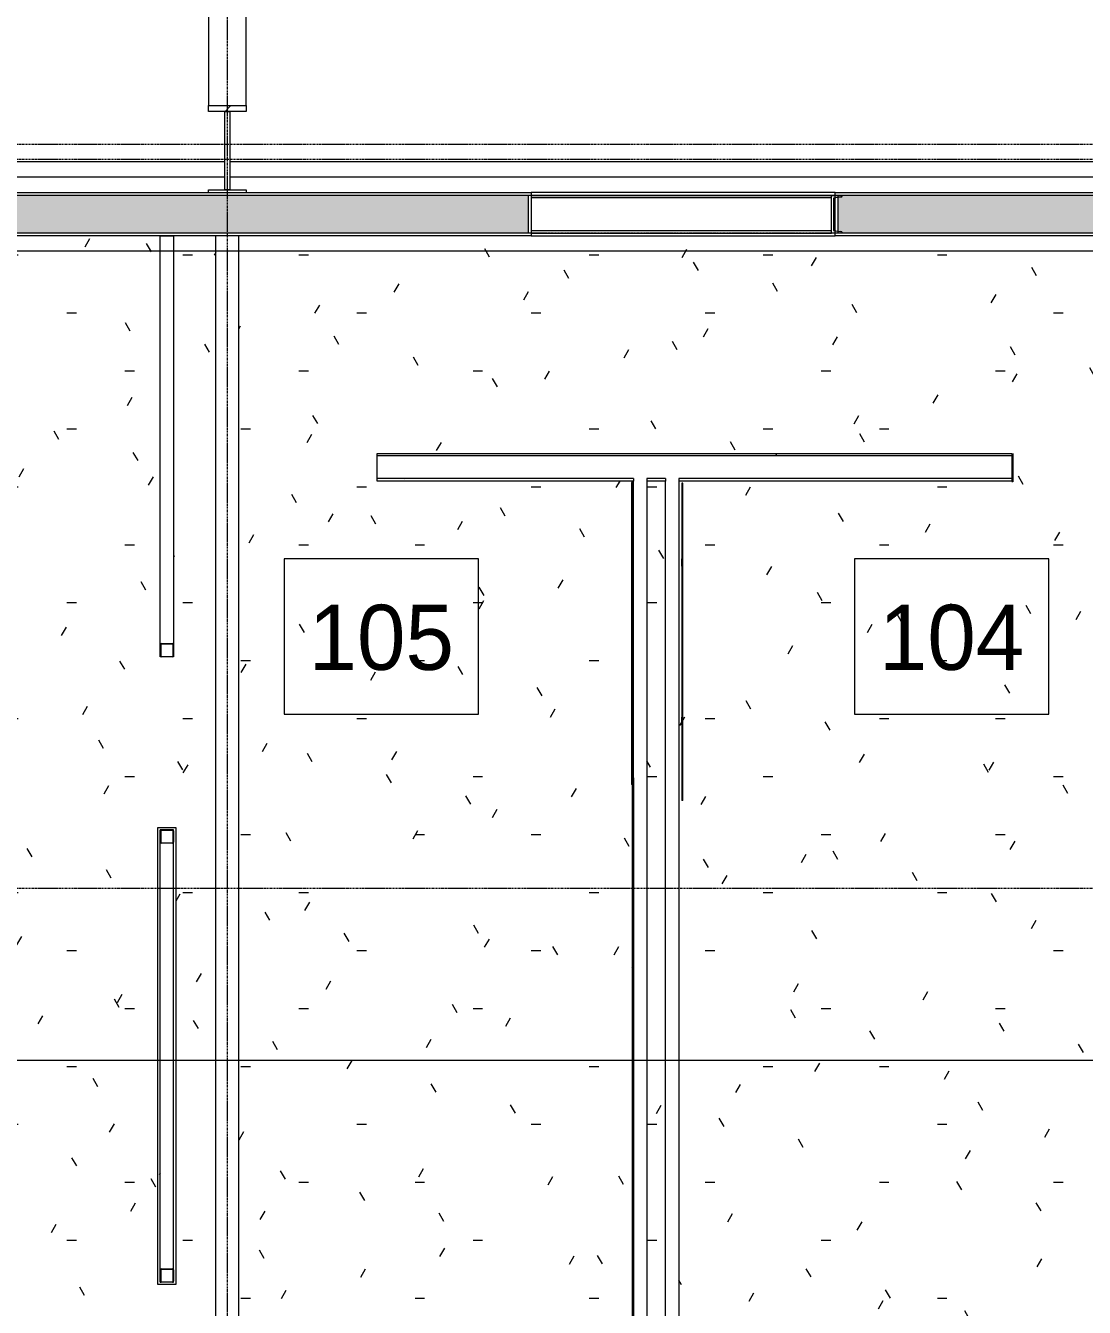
# Model space of a CAD drawing. Header units: inches. Extents: x 21035 to 27089, y -23277 to -20247.
# Drawn here: x 25348.5 to 25628.7, y -22654 to -22314.6 of the extents above; entities that cross this region are included whole.
import ezdxf

# ---------------------------------------------------------------- set-up
doc = ezdxf.new("R2010")
doc.units = ezdxf.units.IN
doc.header["$MEASUREMENT"] = 0
doc.linetypes.add('Grid Line 1_2_', pattern=[0.875, 0.5, -0.125, 0.125, -0.125])
for name, color, linetype, lineweight in [('A-AREA-IDEN', 2, 'Continuous', 9), ('A-CLNG-PATT', 13, 'Continuous', 13), ('A-WALL', 113, 'Continuous', 13), ('A-WALL-PATT', 111, 'Continuous', 25), ('G-ANNO-SYMB', 111, 'Continuous', 9), ('I-WALL', 2, 'Continuous', 13), ('Q-SPCQ', 91, 'Continuous', 13), ('S-BEAM', 12, 'Continuous', 13), ('S-COLS', 52, 'Continuous', 13), ('S-GRID', 1, 'Continuous', 9)]:
    doc.layers.add(name, color=color, linetype=linetype, lineweight=lineweight)
doc.styles.add('Century Gothic', font='GOTHIC.TTF', dxfattribs={"height": 17.245342})
pattern_1 = [(0, (0, 0), (61.44, 15.36), [2.534, -43.546, 2.534, -43.546, -245.76]), (0, (0, 0), (61.44, 15.36), [-92.16, 2.534, -89.626, 2.534, -43.546, -107.52]), (0, (0, 0), (61.44, 15.36), [-230.4, 2.534, -28.186, 2.534, -74.266]), (120, (23.04, 7.68), (-44.02215, 45.528601), [2.534, -43.546, 2.534, -43.546, -245.76]), (120, (23.04, 7.68), (-44.02215, 45.528601), [-92.16, 2.534, -89.626, 2.534, -43.546, -107.52]), (120, (23.04, 7.68), (-44.02215, 45.528601), [-230.4, 2.534, -28.186, 2.534, -74.266]), (240, (30.72, 38.4), (-17.41785, -60.888601), [2.534, -43.546, 2.534, -43.546, -245.76]), (240, (30.72, 38.4), (-17.41785, -60.888601), [-92.16, 2.534, -89.626, 2.534, -43.546, -107.52]), (240, (30.72, 38.4), (-17.41785, -60.888601), [-230.4, 2.534, -28.186, 2.534, -74.266])]
pattern_2 = [(225, (25401.89, -22360.053), (19.00703, -19.00703), []), (225, (25401.89, -22388.853), (19.00703, -19.00703), [])]

# ---------------------------------------------------------------- blocks, each defined once
blk = doc.blocks.new('Bradley-Washroom_Accessories-Mirrors-747_Standard - 60_ x 36_ _ BradEX-205488-RCP - First Floor')
at = {"layer": 'Q-SPCQ', "color": 8, "lineweight": 9}
for p, q in [((25508.89, -22435.55), (25508.89, -22454.55)), ((25509.14, -22435.55), (25508.89, -22435.55)), ((25509.14, -22454.55), (25509.14, -22435.55)), ((25509.14, -22454.55), (25508.86, -22454.55)), ((25508.86, -22454.55), (25508.86, -22456.55)), ((25509.14, -22454.55), (25509.14, -22456.55)), ((25508.86, -22456.55), (25509.14, -22456.55)), ((25508.89, -22456.55), (25508.89, -22494.55)), ((25509.14, -22494.55), (25509.14, -22456.55)), ((25509.14, -22494.55), (25508.86, -22494.55)), ((25508.86, -22494.55), (25508.86, -22496.55)), ((25509.14, -22494.55), (25509.14, -22496.55)), ((25508.86, -22496.55), (25509.14, -22496.55)), ((25508.89, -22496.55), (25508.89, -22515.55)), ((25509.14, -22515.55), (25509.14, -22496.55)), ((25509.14, -22515.55), (25508.89, -22515.55))]:
    blk.add_line(p, q, dxfattribs=at)
blk = doc.blocks.new('Bradley-Washroom_Accessories-Mirrors-747_Standard - 84_ x 36_ _ BradEX Womens-401692-RCP - First Floor')
at = {"layer": 'Q-SPCQ', "color": 8, "lineweight": 9}
for p, q in [((25522.14, -22435.74), (25522.14, -22455.74)), ((25522.39, -22435.74), (25522.14, -22435.74)), ((25522.39, -22455.74), (25522.39, -22435.74)), ((25522.42, -22455.74), (25522.14, -22455.74)), ((25522.14, -22457.74), (25522.14, -22455.74)), ((25522.14, -22457.74), (25522.42, -22457.74)), ((25522.14, -22457.74), (25522.14, -22497.74)), ((25522.39, -22497.74), (25522.39, -22457.74)), ((25522.42, -22457.74), (25522.42, -22455.74)), ((25522.42, -22497.74), (25522.14, -22497.74)), ((25522.14, -22499.74), (25522.14, -22497.74)), ((25522.14, -22499.74), (25522.42, -22499.74)), ((25522.14, -22499.74), (25522.14, -22519.74)), ((25522.39, -22519.74), (25522.39, -22499.74)), ((25522.42, -22499.74), (25522.42, -22497.74)), ((25522.39, -22519.74), (25522.14, -22519.74))]:
    blk.add_line(p, q, dxfattribs=at)
blk = doc.blocks.new('HSS-Hollow Structural Section-Column - HSS3-1_2X3-1_2X1_8-V61-RCP - First Floor')
at = {"layer": 'S-COLS', "color": 7}
for p, q in [((-1.75, -1.518), (-1.75, 1.518)), ((-1.634, 1.518), (-1.634, -1.518)), ((-1.518, 1.75), (1.518, 1.75)), ((1.518, 1.634), (-1.518, 1.634)), ((1.634, -1.518), (1.634, 1.518)), ((1.75, 1.518), (1.75, -1.518)), ((-1.518, -1.634), (1.518, -1.634)), ((1.518, -1.75), (-1.518, -1.75))]:
    blk.add_line(p, q, dxfattribs=at)
for centre, radius, start, end in [((-1.518, 1.518), 0.232, 90, 180), ((-1.518, 1.518), 0.116, 90, 180), ((1.518, 1.518), 0.232, 360, 90), ((1.518, 1.518), 0.116, 360, 90), ((-1.518, -1.518), 0.232, 180, 270), ((-1.518, -1.518), 0.116, 180, 270), ((1.518, -1.518), 0.232, 270, 0), ((1.518, -1.518), 0.116, 270, 360)]:
    blk.add_arc(centre, radius, start, end, dxfattribs=at)
blk = doc.blocks.new('HSS-Hollow Structural Section-Column - HSS3-1_2X3-1_2X1_8-V62-RCP - First Floor')
at = {"layer": 'S-COLS', "lineweight": 9}
h = blk.add_hatch(dxfattribs=at)
h.set_pattern_fill('FP_37', color=8, style=0, pattern_type=2)
h.set_pattern_definition([(45, (-25385.89, 22479.99), (-19.00703, 19.00703), []), (45, (-25385.89, 22508.79), (-19.00703, 19.00703), [])])
h.paths.add_polyline_path([(-1.52, -1.75), (1.52, -1.75), (1.52, -1.63), (-1.52, -1.63)], flags=0)
h.paths.add_polyline_path([(1.75, -1.52), (1.75, 1.52), (1.63, 1.52), (1.63, -1.52)], flags=0)
h.paths.add_polyline_path([(-1.63, -1.52), (-1.63, 1.52), (-1.75, 1.52), (-1.75, -1.52)], flags=0)
h.paths.add_polyline_path([(-1.52, 1.63), (1.52, 1.63), (1.52, 1.75), (-1.52, 1.75)], flags=0)
at = {"layer": 'S-COLS', "color": 7}
for p, q in [((-1.75, -1.52), (-1.75, 1.52)), ((-1.63, 1.52), (-1.63, -1.52)), ((-1.52, 1.75), (1.52, 1.75)), ((1.52, 1.63), (-1.52, 1.63)), ((1.63, -1.52), (1.63, 1.52)), ((1.75, 1.52), (1.75, -1.52)), ((-1.52, -1.63), (1.52, -1.63)), ((1.52, -1.75), (-1.52, -1.75))]:
    blk.add_line(p, q, dxfattribs=at)
for centre, radius, start, end in [((-1.52, 1.52), 0.232, 90, 180), ((-1.52, 1.52), 0.116, 90, 180), ((1.52, 1.52), 0.232, 360, 90), ((1.52, 1.52), 0.116, 360, 90), ((-1.52, -1.52), 0.232, 180, 270), ((-1.52, -1.52), 0.116, 180, 270), ((1.52, -1.52), 0.232, 270, 0), ((1.52, -1.52), 0.116, 270, 360)]:
    blk.add_arc(centre, radius, start, end, dxfattribs=at)
blk = doc.blocks.new('HSS-Hollow Structural Section-Column - HSS3-1_2X3-1_2X1_8-V63-RCP - First Floor')
at = {"layer": 'S-COLS', "color": 7}
for p, q in [((-1.75, -1.518), (-1.75, 1.518)), ((-1.634, 1.518), (-1.634, -1.518)), ((-1.518, 1.75), (1.518, 1.75)), ((1.518, 1.634), (-1.518, 1.634)), ((1.634, -1.518), (1.634, 1.518)), ((1.75, 1.518), (1.75, -1.518)), ((-1.518, -1.634), (1.518, -1.634)), ((1.518, -1.75), (-1.518, -1.75))]:
    blk.add_line(p, q, dxfattribs=at)
for centre, radius, start, end in [((-1.518, 1.518), 0.232, 90, 180), ((-1.518, 1.518), 0.116, 90, 180), ((1.518, 1.518), 0.232, 360, 90), ((1.518, 1.518), 0.116, 360, 90), ((-1.518, -1.518), 0.232, 180, 270), ((-1.518, -1.518), 0.116, 180, 270), ((1.518, -1.518), 0.232, 270, 0), ((1.518, -1.518), 0.116, 270, 360)]:
    blk.add_arc(centre, radius, start, end, dxfattribs=at)
blk = doc.blocks.new('Locker Rooms and Restrooms_rvt-1-RCP - First Floor')
at = {"layer": 'A-WALL-PATT', "lineweight": 9}
h = blk.add_hatch(dxfattribs=at)
h.set_pattern_fill('FP_10', color=8, style=0, pattern_type=2)
h.set_pattern_definition(pattern_1)
h.paths.add_polyline_path([(25441.52, -22428.55), (25609.52, -22428.55), (25609.52, -22427.93), (25441.52, -22427.93)], flags=0)
h = blk.add_hatch(dxfattribs=at)
h.set_pattern_fill('FP_10', color=8, style=0, pattern_type=2)
h.set_pattern_definition(pattern_1)
h.paths.add_polyline_path([(25609.52, -22435.18), (25609.52, -22434.55), (25521.39, -22434.55), (25521.39, -22435.18), (25521.66, -22435.18)], flags=0)
h.paths.add_polyline_path([(25441.52, -22435.18), (25509.39, -22435.18), (25509.39, -22434.55), (25441.52, -22434.55)], flags=0)
h.paths.add_polyline_path([(25517.89, -22435.18), (25517.89, -22434.55), (25512.89, -22434.55), (25512.89, -22435.18)], flags=0)
h = blk.add_hatch(dxfattribs=at)
h.set_pattern_fill('FP_10', color=8, style=0, pattern_type=2)
h.set_pattern_definition(pattern_1)
h.paths.add_polyline_path([(25383.52, -22647.93), (25384.14, -22647.93), (25384.14, -22526.93), (25383.52, -22526.93), (25383.52, -22646.57)], flags=0)
at = {"layer": 'A-WALL', "color": 7}
for p, q in [((25441.52, -22428.55), (25441.52, -22427.93)), ((25609.52, -22427.93), (25609.52, -22428.55)), ((25609.52, -22428.55), (25441.52, -22428.55)), ((25441.52, -22434.55), (25441.52, -22428.55)), ((25609.52, -22428.55), (25609.52, -22434.55)), ((25441.52, -22435.18), (25441.52, -22434.55)), ((25509.39, -22434.55), (25441.52, -22434.55)), ((25509.39, -22434.55), (25509.39, -22435.18)), ((25512.89, -22434.55), (25512.89, -22435.18)), ((25517.89, -22434.55), (25512.89, -22434.55)), ((25517.89, -22434.55), (25517.89, -22435.18)), ((25521.39, -22434.55), (25521.39, -22435.18)), ((25609.52, -22434.55), (25521.39, -22434.55)), ((25609.52, -22434.55), (25609.52, -22435.18)), ((25387.64, -22527.55), (25384.14, -22527.55)), ((25384.14, -22527.8), (25384.14, -22527.55)), ((25387.64, -22527.8), (25387.64, -22527.55)), ((25384.14, -22644.05), (25384.14, -22530.83)), ((25387.64, -22644.05), (25387.64, -22530.83)), ((25384.14, -22647.3), (25384.14, -22647.08)), ((25384.14, -22647.3), (25384.37, -22647.3)), ((25387.41, -22647.3), (25387.64, -22647.3)), ((25387.64, -22647.3), (25387.64, -22647.08))]:
    blk.add_line(p, q, dxfattribs=at)
at = {"layer": 'I-WALL', "color": 7}
for p, q in [((25384.14, -22478.47), (25384.14, -22370.3)), ((25384.14, -22370.3), (25387.64, -22370.3)), ((25387.64, -22370.3), (25387.64, -22478.47)), ((25441.52, -22427.93), (25609.52, -22427.93)), ((25609.77, -22427.93), (25609.77, -22435.43)), ((25509.39, -22435.18), (25441.52, -22435.18)), ((25509.39, -22691.93), (25509.39, -22435.18)), ((25512.89, -22435.18), (25512.89, -22695.43)), ((25517.89, -22435.18), (25512.89, -22435.18)), ((25517.89, -22695.43), (25517.89, -22435.18)), ((25521.39, -22435.18), (25521.39, -22691.93)), ((25609.52, -22435.18), (25521.39, -22435.18)), ((25609.77, -22435.43), (25609.52, -22435.43)), ((25384.14, -22481.74), (25384.14, -22481.51)), ((25384.37, -22481.74), (25384.14, -22481.74)), ((25387.64, -22481.74), (25387.41, -22481.74)), ((25387.64, -22481.51), (25387.64, -22481.74)), ((25509.14, -22513.75), (25509.39, -22513.75)), ((25509.14, -22690.87), (25509.14, -22515.55)), ((25509.39, -22513.75), (25509.39, -22691.93)), ((25383.52, -22647.93), (25383.52, -22526.93)), ((25383.52, -22526.93), (25384.14, -22526.93)), ((25384.14, -22526.93), (25387.64, -22526.93)), ((25387.64, -22526.93), (25388.27, -22526.93)), ((25388.27, -22526.93), (25388.27, -22647.93)), ((25384.14, -22647.93), (25383.52, -22647.93)), ((25387.64, -22647.93), (25384.14, -22647.93)), ((25388.27, -22647.93), (25387.64, -22647.93))]:
    blk.add_line(p, q, dxfattribs=at)
at = {"color": 8, "lineweight": 9}
for name, p in [('Bradley-Washroom_Accessories-Mirrors-747_Standard - 60_ x 36_ _ BradEX-205488-RCP - First Floor', (0, 0)), ('Bradley-Washroom_Accessories-Mirrors-747_Standard - 84_ x 36_ _ BradEX Womens-401692-RCP - First Floor', (0, 0)), ('HSS-Hollow Structural Section-Column - HSS3-1_2X3-1_2X1_8-V62-RCP - First Floor', (25385.89, -22479.99)), ('HSS-Hollow Structural Section-Column - HSS3-1_2X3-1_2X1_8-V61-RCP - First Floor', (25385.89, -22529.31)), ('HSS-Hollow Structural Section-Column - HSS3-1_2X3-1_2X1_8-V63-RCP - First Floor', (25385.89, -22645.56))]:
    blk.add_blockref(name, p, dxfattribs=at)
blk = doc.blocks.new('W-Wide Flange - 1_-3_ deep-V11-RCP - First Floor')
at = {"layer": 'S-BEAM', "color": 8, "lineweight": 9}
for p, q in [((25398.89, -22748.68), (25398.89, -22370.3)), ((25404.89, -22748.68), (25404.89, -22370.3)), ((25400.45, -22777.93), (25403.33, -22777.93)), ((25400.63, -22777.99), (25400.45, -22777.99)), ((25401.52, -22778.46), (25401.52, -22778.02)), ((25402.27, -22778.02), (25402.27, -22778.46)), ((25403.33, -22777.99), (25403.16, -22777.99))]:
    blk.add_line(p, q, dxfattribs=at)
for centre, start_param, end_param in [((25400.63, -22778.02), 0, 1.570796), ((25403.16, -22778.02), 1.570796, 3.141593), ((25400.63, -22778.46), 5.235988, 6.283185), ((25403.16, -22778.46), 3.141593, 4.18879)]:
    blk.add_ellipse(centre, major_axis=(0.89, 0), ratio=0.041631, start_param=start_param, end_param=end_param, dxfattribs=at)
blk = doc.blocks.new('Girt_C - 10_D-1260059-RCP - First Floor')
at = {"layer": 'S-BEAM', "color": 8, "lineweight": 9}
for p, q in [((25561.77, -22359.55), (25482.27, -22359.55)), ((25561.77, -22360.13), (25482.27, -22360.13)), ((25561.77, -22360.2), (25482.27, -22360.2)), ((25561.77, -22368.91), (25482.27, -22368.91)), ((25561.77, -22368.98), (25482.27, -22368.98)), ((25482.27, -22369.55), (25561.77, -22369.55))]:
    blk.add_line(p, q, dxfattribs=at)
blk = doc.blocks.new('W-Wide Flange - W12X22-1533120-RCP - First Floor')
at = {"layer": 'S-BEAM', "color": 8, "lineweight": 9}
for p, q in [((25113.02, -22350.59), (25401.27, -22350.59)), ((25402.52, -22350.59), (25690.77, -22350.59)), ((25113.02, -22354.61), (25401.27, -22354.61)), ((25113.02, -22354.63), (25401.27, -22354.63)), ((25402.52, -22354.61), (25690.77, -22354.61)), ((25402.52, -22354.63), (25690.77, -22354.63))]:
    blk.add_line(p, q, dxfattribs=at)
blk = doc.blocks.new('columns and girder2 - one-V44-RCP - First Floor')
at = {"layer": 'S-BEAM', "lineweight": 9}
h = blk.add_hatch(dxfattribs=at)
h.set_pattern_fill('FP_23', color=8, style=0, pattern_type=2)
h.set_pattern_definition(pattern_2)
h.paths.add_polyline_path([(5, -1.25), (-5, -1.25), (-5, -2), (5, -2)], flags=0)
h.paths.add_polyline_path([(-5, -22.75), (-5, -24.27), (5, -24.27), (5, -22.75)], flags=0)
h.paths.add_polyline_path([(5, -1199.84), (-5, -1199.84), (-5, -1201.35), (5, -1201.35)], flags=0)
h.paths.add_polyline_path([(5, -1224.25), (-5, -1224.25), (-5, -1225), (5, -1225)], flags=0)
h = blk.add_hatch(dxfattribs=at)
h.set_pattern_fill('FP_23', color=8, style=0, pattern_type=2)
h.set_pattern_definition(pattern_2)
h.paths.add_polyline_path([(0.62, -2), (-0.63, -2), (-0.63, -22.75), (0.62, -22.75), (0.62, -3.98)], flags=0)
h.paths.add_polyline_path([(0.62, -1201.35), (-0.63, -1201.35), (-0.63, -1224.25), (0.62, -1224.25)], flags=0)
at = {"layer": 'S-BEAM', "color": 7}
for p, q in [((-5, -2), (-5, -1.25)), ((5, -2), (-5, -2)), ((-0.63, -22.75), (-0.63, -2)), ((-0.63, -2), (0.62, -2)), ((0.62, -2), (0.62, -22.75)), ((5, -1.25), (5, -2)), ((-5, -24.27), (-5, -22.75)), ((-5, -22.75), (5, -22.75)), ((0.62, -22.75), (-0.63, -22.75)), ((5, -22.75), (5, -24.27)), ((5, -24.27), (-5, -24.27))]:
    blk.add_line(p, q, dxfattribs=at)
at = {"layer": 'S-BEAM', "color": 8, "lineweight": 9}
for p, q in [((-5, -24.27), (-5, -52.01)), ((5, -52.01), (5, -24.27))]:
    blk.add_line(p, q, dxfattribs=at)

msp = doc.modelspace()

# ---------------------------------------------------------------- hatches: boundary and pattern name
at = {"layer": 'A-CLNG-PATT', "lineweight": 9}
h = msp.add_hatch(dxfattribs=at)
h.set_pattern_fill('FP_39', color=8, style=0, pattern_type=2)
h.set_pattern_definition([(0, (0, -45.454), (61.44, 15.347), [2.534, -43.546, 2.534, -43.546, -245.76]), (0, (0, -45.454), (61.44, 15.347), [-92.16, 2.534, -89.626, 2.534, -43.546, -107.52]), (0, (0, -45.454), (61.44, 15.347), [-230.4, 2.534, -28.186, 2.534, -74.266]), (120.022, (23.04, -37.781), (-44.011514, 45.469038), [2.533, -43.517, 2.533, -43.517, -245.6]), (120.022, (23.04, -37.781), (-44.011514, 45.469038), [-92.1, 2.533, -89.567, 2.533, -43.517, -107.45]), (120.022, (23.04, -37.781), (-44.011514, 45.469038), [-230.25, 2.533, -28.167, 2.533, -74.217]), (239.978, (30.72, -7.088), (-17.429816, -60.856164), [2.533, -43.517, 2.533, -43.517, -245.6]), (239.978, (30.72, -7.088), (-17.429816, -60.856164), [-92.1, 2.533, -89.567, 2.533, -43.517, -107.45]), (239.978, (30.72, -7.088), (-17.429816, -60.856164), [-230.25, 2.533, -28.167, 2.533, -74.217])])
h.paths.add_polyline_path([(25591.84488, -22787.30281), (25601.14023, -22787.30281), (25601.14023, -22784.30781), (25564.64023, -22784.30781), (25564.64023, -22787.30281), (25574.2985, -22787.30281)], flags=0)
h.paths.add_polyline_path([(25512.89023, -22787.30281), (25517.89023, -22787.30281), (25517.89023, -22784.30781), (25512.89023, -22784.30781)], flags=0)
h.paths.add_polyline_path([(25363.742, -22787.30281), (25395.89023, -22787.30281), (25395.89023, -22784.30781), (25349.82773, -22784.30781), (25349.82773, -22785.74031), (25349.57773, -22785.74031), (25349.51523, -22785.74031), (25349.51523, -22785.80281), (25349.57827, -22785.80281), (25349.82773, -22785.80281), (25349.82773, -22787.30281), (25350.20273, -22787.30281)], flags=0)
h.paths.add_polyline_path([(25508.32773, -22787.30281), (25508.32773, -22784.30781), (25460.92148, -22784.30781), (25460.92148, -22787.30281), (25504.113, -22787.30281)], flags=0)
h.paths.add_polyline_path([(25648.64023, -22787.30281), (25648.5621, -22786.99031), (25648.57773, -22787.05281)], flags=0)
h.paths.add_polyline_path([(25648.89023, -22787.30281), (25684.07773, -22787.30281), (25684.07773, -22786.05281), (25683.57773, -22786.05281), (25683.57773, -22785.80281), (25683.32773, -22785.74031), (25683.32773, -22785.49031), (25685.39023, -22785.49031), (25685.39023, -22784.30781), (25648.89023, -22784.30781), (25648.89023, -22787.05281)], flags=0)
h.paths.add_polyline_path([(25460.67148, -22787.30281), (25460.59335, -22786.99031), (25460.60887, -22787.05278)], flags=0)
h.paths.add_polyline_path([(25451.47388, -22787.30281), (25455.29648, -22787.30281), (25455.29648, -22784.30781), (25407.89023, -22784.30781), (25407.89023, -22787.30281), (25433.9275, -22787.30281)], flags=0)
h.paths.add_polyline_path([(25521.39023, -22787.30281), (25521.45273, -22787.30281), (25521.39023, -22784.30781)], flags=0)
h.paths.add_polyline_path([(25396.14023, -22787.30281), (25396.20273, -22787.05281), (25396.14023, -22787.05281)], flags=0)
h.paths.add_polyline_path([(25606.51523, -22787.30281), (25606.4371, -22786.99031), (25606.45262, -22787.05278)], flags=0)
h.paths.add_polyline_path([(25559.01523, -22787.30281), (25559.01523, -22784.30781), (25522.51523, -22784.30781), (25522.51523, -22787.30281), (25556.75213, -22787.30281)], flags=0)
h.paths.add_polyline_path([(25643.51523, -22787.30281), (25643.57783, -22787.05278), (25643.51523, -22787.06844)], flags=0)
h.paths.add_polyline_path([(25407.64023, -22787.30281), (25407.5621, -22786.99031), (25407.57762, -22787.05278)], flags=0)
h.paths.add_polyline_path([(25643.26523, -22787.30281), (25643.26523, -22784.30781), (25606.76523, -22784.30781), (25606.76523, -22787.30281), (25626.93763, -22787.30281)], flags=0)
h.paths.add_polyline_path([(25559.26523, -22787.30281), (25559.29355, -22787.30281), (25559.32783, -22787.16607), (25559.26523, -22787.18172)], flags=0)
h.paths.add_polyline_path([(25564.36191, -22787.30281), (25564.39023, -22787.30281), (25564.3121, -22787.10359), (25564.32762, -22787.16607)], flags=0)
h.paths.add_polyline_path([(25455.54648, -22787.30281), (25455.60908, -22787.05278), (25455.54648, -22787.06844)], flags=0)
h.paths.add_polyline_path([(25601.39023, -22787.30281), (25601.45283, -22787.05278), (25601.39023, -22787.06844)], flags=0)
h.paths.add_polyline_path([(25348.51523, -22787.30281), (25348.76523, -22787.30281), (25348.76523, -22786.55281), (25348.51523, -22786.55281)], flags=0)
h.paths.add_polyline_path([(25401.05429, -22786.86922), (25401.54319, -22786.66671), (25401.74569, -22786.17781), (25401.74569, -22784.30781), (25400.45273, -22784.30781), (25400.45273, -22786.86922)], flags=0)
h.paths.add_polyline_path([(25403.32773, -22786.86922), (25403.32773, -22784.30781), (25402.03476, -22784.30781), (25402.06064, -22786.24031), (25402.23726, -22786.66671), (25402.72616, -22786.86922)], flags=0)
h.paths.add_polyline_path([(25696.26523, -22786.55281), (25696.26523, -22784.30781), (25691.53476, -22784.30781), (25691.53476, -22786.17781), (25691.73726, -22786.55281)], flags=0)
h.paths.add_polyline_path([(25691.09036, -22786.55281), (25691.24569, -22786.05281), (25691.24569, -22784.30781), (25689.95273, -22784.30781), (25689.95273, -22786.55281), (25691.04319, -22786.55281)], flags=0)
h.paths.add_polyline_path([(25307.89023, -22786.05281), (25307.95273, -22785.80281), (25308.20273, -22785.74031), (25308.20273, -22785.49031), (25344.20273, -22785.49031), (25344.20273, -22784.30781), (25307.82773, -22784.30781), (25307.82773, -22786.05281)], flags=0)
h.paths.add_polyline_path([(25700.82773, -22786.05281), (25700.57783, -22785.80281), (25700.57773, -22785.85281)], flags=0)
h.paths.add_polyline_path([(25685.39023, -22786.05281), (25685.64023, -22785.74031), (25685.64023, -22785.80281)], flags=0)
h.paths.add_polyline_path([(25737.14023, -22786.05281), (25737.26523, -22786.05281), (25737.26523, -22784.30781), (25700.82773, -22784.30781), (25700.82773, -22785.49031), (25736.82773, -22785.49031), (25736.82773, -22785.80281), (25737.07783, -22785.80324)], flags=0)
h.paths.add_polyline_path([(25345.26523, -22785.80281), (25344.51523, -22785.74031), (25344.51523, -22785.74512), (25344.84393, -22785.7704)], flags=0)
h.paths.add_polyline_path([(25402.03476, -22780.29781), (25403.32773, -22780.29781), (25403.32773, -22779.4864), (25402.5259, -22779.56936), (25402.23726, -22779.68891), (25402.03476, -22780.17781)], flags=0)
h.paths.add_polyline_path([(25401.74569, -22780.29781), (25401.74569, -22780.17781), (25401.54319, -22779.68891), (25401.05429, -22779.4864), (25400.45273, -22779.4864), (25400.45273, -22780.29781), (25401.54319, -22780.29781)], flags=0)
h.paths.add_polyline_path([(25732.21588, -22780.29781), (25737.26523, -22780.29781), (25737.26523, -22751.16609), (25700.82773, -22751.16609), (25700.82773, -22780.29781)], flags=0)
h.paths.add_polyline_path([(25407.89023, -22780.29781), (25455.29648, -22780.29781), (25455.29648, -22750.66609), (25407.89023, -22750.66609), (25407.89023, -22772.45857)], flags=0)
h.paths.add_polyline_path([(25395.89023, -22780.29781), (25395.89023, -22750.66609), (25349.82773, -22750.66609), (25349.82773, -22780.29781), (25381.28838, -22780.29781)], flags=0)
h.paths.add_polyline_path([(25460.92148, -22780.29781), (25508.32773, -22780.29781), (25508.32773, -22750.66609), (25460.92148, -22750.66609), (25460.92148, -22762.77513)], flags=0)
h.paths.add_polyline_path([(25648.89023, -22780.29781), (25685.39023, -22780.29781), (25685.39023, -22751.16609), (25648.89023, -22751.16609), (25648.89023, -22762.77513)], flags=0)
h.paths.add_polyline_path([(25643.26523, -22780.29781), (25643.26523, -22751.16609), (25606.76523, -22751.16609), (25606.76523, -22780.29781), (25626.93763, -22780.29781)], flags=0)
h.paths.add_polyline_path([(25696.26523, -22780.29781), (25696.26523, -22751.16609), (25694.39023, -22751.16609), (25694.39023, -22777.67879), (25692.18317, -22777.74378), (25692.18317, -22778.2408), (25690.59728, -22778.2408), (25690.59728, -22777.73667), (25689.95273, -22777.73667), (25689.95273, -22778.80281), (25695.39023, -22778.80281), (25695.39023, -22779.2364), (25692.0259, -22779.31936), (25691.73726, -22779.43891), (25691.53476, -22779.92781), (25691.53476, -22780.29781), (25695.39023, -22780.29781)], flags=0)
h.paths.add_polyline_path([(25691.04319, -22780.29781), (25691.24569, -22780.29781), (25691.24569, -22779.92781), (25691.04319, -22779.43891), (25690.55429, -22779.2364), (25689.95273, -22779.2364), (25689.95273, -22780.29781), (25690.75455, -22780.29781)], flags=0)
h.paths.add_polyline_path([(25512.89023, -22780.29781), (25517.89023, -22780.29781), (25517.89023, -22435.17781), (25512.89023, -22435.17781), (25512.89023, -22762.77513)], flags=0)
h.paths.add_polyline_path([(25344.20273, -22780.29781), (25344.20273, -22750.66609), (25307.82773, -22750.66609), (25307.82773, -22780.29781), (25311.10288, -22780.29781)], flags=0)
h.paths.add_polyline_path([(25521.39023, -22780.29781), (25521.45273, -22780.29781), (25521.39023, -22762.77513)], flags=0)
h.paths.add_polyline_path([(25522.51523, -22780.29781), (25559.01523, -22780.29781), (25559.01523, -22751.16609), (25522.51523, -22751.16609), (25522.51523, -22762.77513)], flags=0)
h.paths.add_polyline_path([(25601.14023, -22780.29781), (25601.14023, -22751.16609), (25564.64023, -22751.16609), (25564.64023, -22780.29781), (25591.84488, -22780.29781)], flags=0)
h.paths.add_polyline_path([(25402.72616, -22779.05281), (25403.32773, -22779.05281), (25403.32773, -22777.9854), (25402.68317, -22777.99378), (25402.68317, -22778.4908), (25401.09728, -22778.4908), (25401.09728, -22777.98667), (25400.45273, -22777.98667), (25400.45273, -22779.05281), (25402.68317, -22779.05281)], flags=0)
h.paths.add_polyline_path([(25402.26523, -22778.02245), (25402.26523, -22777.98667), (25401.70965, -22778.02245)], flags=0)
h.paths.add_polyline_path([(25691.76523, -22777.77245), (25691.76523, -22777.73667), (25691.20965, -22777.77245)], flags=0)
h.paths.add_polyline_path([(25559.26523, -22749.16609), (25601.14023, -22749.16609), (25601.14023, -22749.04109), (25606.76523, -22749.04109), (25606.76523, -22749.16609), (25643.26523, -22749.16609), (25643.26523, -22749.04109), (25648.89023, -22749.04109), (25648.89023, -22749.16609), (25688.39023, -22749.16609), (25688.39023, -22695.42781), (25656.14023, -22695.42781), (25656.14023, -22691.92781), (25688.39023, -22691.92781), (25688.39023, -22370.30281), (25404.89023, -22370.30281), (25404.89023, -22748.66609), (25508.32773, -22748.66609), (25508.32773, -22696.49031), (25508.64023, -22696.49031), (25508.64023, -22696.24031), (25508.89023, -22696.17781), (25508.89163, -22695.92781), (25509.39023, -22695.92781), (25509.39023, -22695.42781), (25442.89023, -22695.42781), (25442.89023, -22691.92781), (25509.14023, -22691.92781), (25509.22356, -22691.42781), (25509.14023, -22691.11531), (25509.14023, -22515.55281), (25508.89023, -22515.55281), (25508.89023, -22435.55281), (25509.14023, -22435.55281), (25509.14023, -22513.75151), (25509.39023, -22513.75151), (25509.39023, -22435.17781), (25441.51523, -22435.17781), (25441.51523, -22427.92781), (25609.76523, -22427.92781), (25609.76523, -22435.42781), (25609.51523, -22435.42781), (25609.49164, -22435.17781), (25521.39023, -22435.17781), (25521.39023, -22691.92781), (25608.14023, -22691.92781), (25608.14023, -22691.42781), (25608.64023, -22691.42781), (25608.64023, -22691.17781), (25608.95273, -22691.11531), (25608.95273, -22690.86531), (25609.20273, -22690.86531), (25609.20273, -22696.49031), (25522.51523, -22696.49031), (25522.51523, -22749.16609), (25559.01523, -22749.16609)], flags=0)
h.paths.add_polyline_path([(25732.21588, -22749.16609), (25737.26523, -22749.16609), (25737.26523, -22695.42781), (25694.39023, -22695.42781), (25694.39023, -22749.16609), (25714.6695, -22749.16609)], flags=0)
h.paths.add_polyline_path([(25648.60898, -22749.16609), (25648.64023, -22749.16609), (25648.64023, -22749.04109)], flags=0)
h.paths.add_polyline_path([(25606.48398, -22749.16609), (25606.51523, -22749.16609), (25606.51523, -22749.04109)], flags=0)
h.paths.add_polyline_path([(25328.64925, -22748.66609), (25398.89023, -22748.66609), (25398.83475, -22370.30281), (25387.64023, -22370.30281), (25387.64023, -22481.74031), (25384.14023, -22481.74031), (25384.14023, -22370.30281), (25307.82773, -22370.30281), (25307.82773, -22691.92781), (25387.64023, -22691.92781), (25387.64023, -22695.42781), (25307.82773, -22695.42781), (25307.82773, -22748.66609), (25311.10288, -22748.66609)], flags=0)
h.paths.add_polyline_path([(25522.51523, -22696.24031), (25522.51523, -22696.17781), (25522.26526, -22696.17781), (25522.26523, -22696.24031)], flags=0)
h.paths.add_polyline_path([(25608.89023, -22696.17781), (25608.93189, -22696.09448), (25608.89023, -22695.92781)], flags=0)
h.paths.add_polyline_path([(25694.39023, -22691.92781), (25737.26523, -22691.92781), (25737.26523, -22370.30281), (25694.39023, -22370.30281), (25694.39023, -22646.57388)], flags=0)
h.paths.add_polyline_path([(25655.51523, -22647.92781), (25655.51523, -22526.92781), (25660.26523, -22526.92781), (25660.26523, -22647.92781), (25656.14023, -22647.92781)], flags=0)
h.paths.add_polyline_path([(25388.26523, -22647.92781), (25383.51523, -22647.92781), (25383.51523, -22526.92781), (25388.26523, -22526.92781), (25388.26523, -22647.30281)], flags=0)
h.paths.add_polyline_path([(25522.39023, -22519.74031), (25522.14023, -22519.74031), (25522.14023, -22435.74031), (25522.39023, -22435.74031), (25522.39023, -22499.74031)], flags=0)
h.paths.add_polyline_path([(25656.37223, -22481.74031), (25656.14023, -22481.74031), (25656.14023, -22370.42781), (25659.64023, -22370.42781), (25659.64023, -22481.74031), (25659.40823, -22481.74031)], flags=0)
at = {"layer": 'A-WALL-PATT', "lineweight": 9}
h = msp.add_hatch(dxfattribs=at)
h.set_pattern_fill('FP_11', color=8, style=0, pattern_type=2)
h.set_pattern_definition([(161.57, (0.96, 0.96), (-7.6802237, -0.0009796), [0, -54.643, 6.067, 0]), (18.43, (-0.96, 0.96), (-7.6802237, 0.0009796), [0, -54.643, 6.067, 0]), (108.43, (0.96, 0.96), (3.8382953, -19.20136532), [18.211, -42.499]), (71.57, (-0.96, 0.96), (3.8382953, 19.20136532), [18.211, -42.499])])
h.paths.add_polyline_path([(25738.76523, -22369.55281), (25738.76523, -22359.55281), (25563.51523, -22359.55281), (25563.51523, -22369.55281), (25732.21588, -22369.55281)], flags=0)
h.paths.add_polyline_path([(25481.51523, -22369.55281), (25481.51523, -22359.55281), (25161.51523, -22359.55281), (25161.51523, -22369.55281), (25469.02025, -22369.55281)], flags=0)
h.paths.add_polyline_path([(25118.01523, -22369.55281), (25118.01523, -22359.55281), (24920.26523, -22359.55281), (24920.26523, -22369.55281), (25100.54638, -22369.55281)], flags=0)
h.paths.add_polyline_path([(24842.14023, -22369.55281), (24842.14023, -22359.55281), (24630.76523, -22359.55281), (24630.76523, -22369.55281), (24837.35075, -22369.55281)], flags=0)
h.paths.add_polyline_path([(22805.26523, -22369.55281), (22805.26523, -22359.55281), (22781.38923, -22359.55281), (22781.38923, -22369.55281), (22801.97125, -22369.55281)], flags=0)

# ---------------------------------------------------------------- linework, layer by layer
at = {"layer": 'A-AREA-IDEN', "flags": 128}
for points in [[(25416.91609, -22455.76375), (25416.91609, -22496.90661), (25468.33609, -22496.90661), (25468.33609, -22455.76375)], [(25567.8468, -22455.76375), (25567.8468, -22496.90661), (25619.2668, -22496.90661), (25619.2668, -22455.76375)]]:
    msp.add_lwpolyline(points, close=True, dxfattribs=at)
at = {"layer": 'A-WALL', "color": 7}
for p, q in [((25481.51523, -22359.55281), (25161.51523, -22359.55281)), ((25481.51523, -22359.55281), (25481.51523, -22369.55281)), ((25738.76523, -22359.55281), (25563.51523, -22359.55281)), ((25563.51523, -22369.55281), (25563.51523, -22359.55281)), ((25481.51523, -22369.55281), (25161.51523, -22369.55281)), ((25738.76523, -22369.55281), (25563.51523, -22369.55281))]:
    msp.add_line(p, q, dxfattribs=at)
at = {"layer": 'G-ANNO-SYMB'}
for p, q in [((26413.15948, -22374.35697), (21954.65163, -22374.35697)), ((26409.52721, -22588.63029), (21852.53251, -22588.63029))]:
    msp.add_line(p, q, dxfattribs=at)
at = {"layer": 'I-WALL', "color": 7}
for p, q in [((25160.76523, -22358.80281), (25482.26523, -22358.80281)), ((25482.26523, -22358.80281), (25482.26523, -22370.30281)), ((25562.76523, -22358.80281), (25739.51523, -22358.80281)), ((25562.76523, -22370.30281), (25562.76523, -22358.80281)), ((25482.26523, -22370.30281), (25307.82773, -22370.30281)), ((25739.51523, -22370.30281), (25562.76523, -22370.30281))]:
    msp.add_line(p, q, dxfattribs=at)
at = {"layer": 'I-WALL', "color": 8, "lineweight": 9}
for p, q in [((25562.76523, -22358.80281), (25482.26523, -22358.80281)), ((25482.26523, -22370.30281), (25562.76523, -22370.30281))]:
    msp.add_line(p, q, dxfattribs=at)
at = {"layer": 'S-COLS', "color": 7}
for p, q in [((25561.76523, -22369.55281), (25561.76523, -22359.55281)), ((25561.76523, -22359.55281), (25564.65523, -22359.55281)), ((25564.21923, -22359.98881), (25562.29123, -22360.29418)), ((25562.29123, -22360.29418), (25562.29123, -22368.81145)), ((25564.65523, -22369.55281), (25561.76523, -22369.55281)), ((25562.29123, -22368.81145), (25564.21923, -22369.11681))]:
    msp.add_line(p, q, dxfattribs=at)
for centre, start, end in [((25564.21923, -22359.55281), 270, 0), ((25564.21923, -22369.55281), 0, 90)]:
    msp.add_arc(centre, 0.436, start, end, dxfattribs=at)
at = {"layer": 'S-GRID', "linetype": 'Grid Line 1_2_'}
for p, q in [((25401.89023, -23227.3711), (25401.89023, -20361.60083)), ((25401.89023, -23227.3711), (25401.89023, -20361.60083)), ((26557.32365, -22346.05281), (21678.63847, -22346.05281)), ((26557.32365, -22350.05281), (21678.63847, -22350.05281)), ((26557.32365, -22359.55281), (21678.63847, -22359.55281)), ((26557.32365, -22359.55281), (21678.63847, -22359.55281)), ((26557.32365, -22369.55281), (21678.63847, -22369.55281)), ((26557.32365, -22543.05281), (21678.63847, -22543.05281)), ((26557.32365, -22543.05281), (21678.63847, -22543.05281))]:
    msp.add_line(p, q, dxfattribs=at)

# ---------------------------------------------------------------- block references
at = {"lineweight": 5}
msp.add_blockref('Locker Rooms and Restrooms_rvt-1-RCP - First Floor', (0, 0), dxfattribs=at)
at = {"layer": 'S-BEAM', "color": 8, "lineweight": 9, "rotation": 180}
msp.add_blockref('columns and girder2 - one-V44-RCP - First Floor', (25401.89023, -22360.05281), dxfattribs=at)
at = {"layer": 'S-BEAM', "color": 8, "lineweight": 9}
for name in ['W-Wide Flange - W12X22-1533120-RCP - First Floor', 'Girt_C - 10_D-1260059-RCP - First Floor', 'W-Wide Flange - 1_-3_ deep-V11-RCP - First Floor']:
    msp.add_blockref(name, (0, 0), dxfattribs=at)

# ---------------------------------------------------------------- texts
at = {"layer": 'A-AREA-IDEN', "char_height": 17.245342, "width": 47.304, "attachment_point": 2, "line_spacing_factor": 0.984117, "style": 'Century Gothic'}
for s, insert in [('105', (25442.62609, -22467.94698)), ('104', (25593.5568, -22467.94698))]:
    msp.add_mtext(s, dxfattribs=dict(at, insert=insert))

doc.saveas('drawing.dxf')
